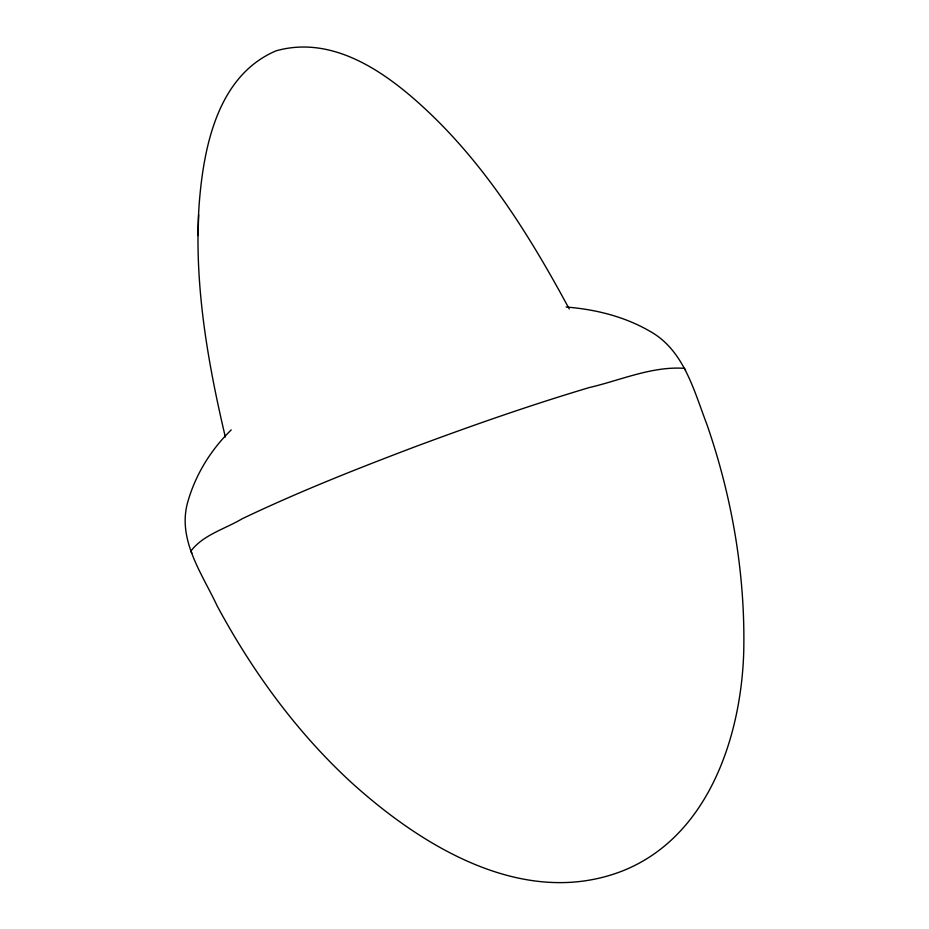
<?xml version="1.0" encoding="UTF-8"?>
<svg xmlns="http://www.w3.org/2000/svg" width="929" height="929" viewBox="0 0 929 929"><rect width="100%" height="100%" fill="white"/><g stroke="black" fill="none" stroke-linecap="round" stroke-linejoin="round"><path stroke-width="1.39" d="M569.233 308.974C532.108 239.996 490.14 172.155 433.773 117.089C392.793 77.316 336.67 33.758 276.041 50.84C217.723 75.679 203.73 146.619 199.224 203.393C193.696 282.091 207.364 360.684 225.329 437.013M198.632 214.843L198.051 235.548M231.216 429.906C210.569 450.066 195.044 475.358 187.414 503.251C177.602 540.388 202.185 573.808 217.107 605.824C252.119 670.901 296.2 731.587 350.616 781.812C421.685 846.4 524.2 909.479 622.929 870.775C708.49 836.506 741.377 736.221 743.746 651.229C745.348 574.168 732.087 496.98 706.83 424.239C693.731 390.203 683.941 349.838 649.383 330.956C624.044 316.383 595.071 309.299 566.109 307.023M685.602 370.125L684.429 368.348C652.019 366.026 620.444 380.344 589.23 387.567C530.157 405.218 471.92 425.552 414.16 447.104C356.086 469.087 298.279 491.987 242.214 518.742C225.155 528.961 202.859 534.86 190.747 551.315L191.908 553.092"/></g></svg>
